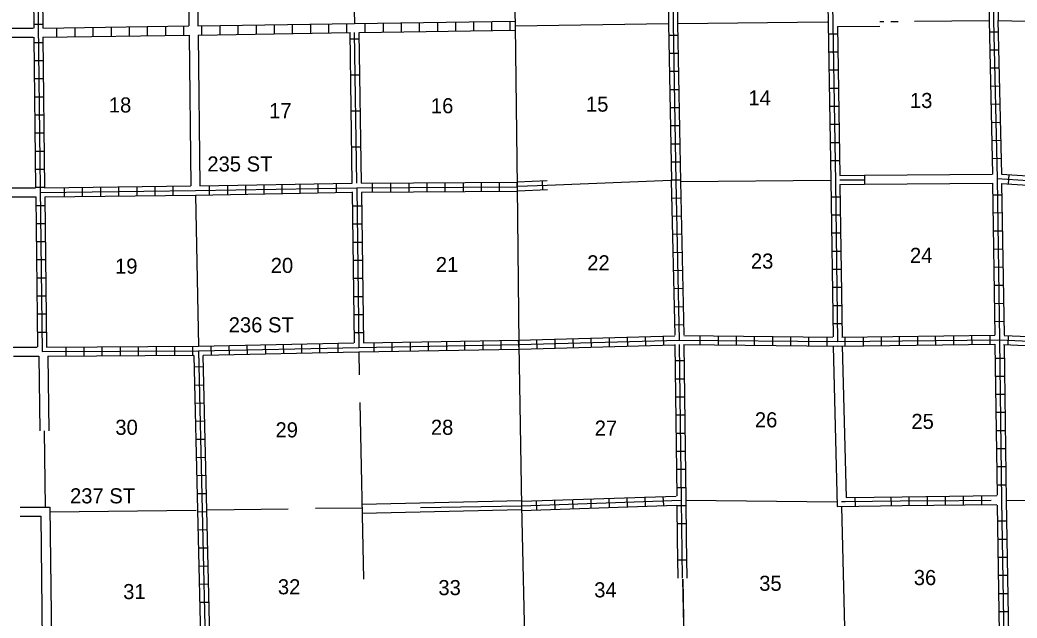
# Model space of a CAD drawing. Extents: x 1826985 to 2172499, y 15894647 to 16271025.
# Drawn here: x 1942176 to 1975178, y 15964673 to 15984493 of the extents above; entities that cross this region are included whole.
import ezdxf

# ---------------------------------------------------------------- set-up
doc = ezdxf.new("R2010")
doc.units = 0
for name, color, linetype in [('L10', 7, 'Continuous'), ('L11', 7, 'Continuous'), ('L13', 7, 'Continuous'), ('L14', 7, 'Continuous'), ('L2', 7, 'Continuous'), ('L30', 7, 'Continuous'), ('L4', 7, 'Continuous'), ('L54', 7, 'Continuous'), ('L8', 7, 'Continuous'), ('L9', 7, 'Continuous')]:
    doc.layers.add(name, color=color, linetype=linetype)

msp = doc.modelspace()

# ---------------------------------------------------------------- linework, layer by layer
at = {"layer": 'L10'}
for p, q in [((1943163, 15968345), (1943226, 15963052)), ((1942867, 15968045), (1942926, 15963052))]:
    msp.add_line(p, q, dxfattribs=at)
at = {"layer": 'L11'}
for p, q in [((1947710, 15989190), (1947768, 15984294)), ((1948010, 15989193), (1948068, 15984294)), ((1969232, 15984275), (1970640, 15984290)), ((1947774, 15983993), (1947832, 15978992)), ((1948074, 15983993), (1948132, 15978992)), ((1970123, 15979348), (1974367, 15979383)), ((1970126, 15979048), (1974367, 15979083)), ((1969090, 15973682), (1969226, 15968365)), ((1969390, 15973690), (1969518, 15968670)), ((1942804, 15973353), (1942833, 15970873)), ((1943104, 15973354), (1943133, 15970876)), ((1953495, 15968443), (1958773, 15968572)), ((1953501, 15968148), (1958778, 15968276))]:
    msp.add_line(p, q, dxfattribs=at)
at = {"layer": 'L13'}
for p, q in [((1953147, 15989241), (1953248, 15984378)), ((1963955, 15984378), (1968908, 15984426)), ((1970638, 15984440), (1970772, 15984441)), ((1970999, 15984441), (1971247, 15984441)), ((1971780, 15984452), (1974251, 15984479)), ((1974543, 15984475), (1976882, 15984415)), ((1958565, 15984301), (1963636, 15984370)), ((1963729, 15979169), (1959628, 15979008)), ((1964034, 15979135), (1969011, 15979185)), ((1947984, 15978691), (1948084, 15973686)), ((1953390, 15973491), (1953406, 15972736)), ((1953422, 15971811), (1953549, 15965961)), ((1974816, 15968570), (1979674, 15968628)), ((1943165, 15968197), (1948010, 15968253)), ((1948374, 15968258), (1951051, 15968295)), ((1951960, 15968311), (1953498, 15968326)), ((1969372, 15968366), (1969490, 15963371))]:
    msp.add_line(p, q, dxfattribs=at)
for points in [[(1964212, 15968577), (1969222, 15968522)], [(1964172, 15963321), (1964126, 15965966)]]:
    msp.add_lwpolyline(points, dxfattribs=at)
at = {"layer": 'L2'}
msp.add_line((1942983, 15970874), (1943013, 15968345), dxfattribs=at)
at = {"layer": 'L4'}
msp.add_lwpolyline([(1958459, 15989035), (1958565, 15984299), (1958638, 15978966), (1958691, 15973733), (1958776, 15968390), (1958892, 15963094), (1958966, 15957819), (1959056, 15952545), (1959156, 15947301)], dxfattribs=at)
at = {"layer": 'L54'}
for p, q in [((1942181, 15968345), (1943163, 15968345)), ((1942181, 15968045), (1942867, 15968045))]:
    msp.add_line(p, q, dxfattribs=at)
for points in [[(1941822, 15984220), (1942614, 15984220)], [(1941822, 15983919), (1942614, 15983919)], [(1941907, 15978924), (1942693, 15978924)], [(1941891, 15978628), (1942699, 15978628)], [(1941949, 15973649), (1942741, 15973649)], [(1941959, 15973353), (1942804, 15973353)]]:
    msp.add_lwpolyline(points, dxfattribs=at)
at = {"layer": 'L8'}
for p, q in [((1942577, 15989151), (1942635, 15984225)), ((1942725, 15989151), (1942910, 15973501)), ((1942873, 15989151), (1942931, 15984235)), ((1952989, 15984378), (1952989, 15984077)), ((1953591, 15984383), (1953591, 15984082)), ((1954193, 15984394), (1954193, 15984093)), ((1954789, 15984399), (1954789, 15984103)), ((1955391, 15984410), (1955391, 15984109)), ((1955993, 15984415), (1955993, 15984119)), ((1956590, 15984426), (1956590, 15984125)), ((1957192, 15984436), (1957192, 15984135)), ((1957788, 15984441), (1957788, 15984140)), ((1958390, 15984452), (1958390, 15984151)), ((1942635, 15984352), (1942931, 15984352)), ((1943390, 15984235), (1943390, 15983934)), ((1943992, 15984241), (1943992, 15983945)), ((1944589, 15984251), (1944589, 15983950)), ((1945191, 15984262), (1945191, 15983961)), ((1945793, 15984267), (1945793, 15983966)), ((1946389, 15984278), (1946389, 15983977)), ((1946991, 15984283), (1946991, 15983982)), ((1947593, 15984283), (1947593, 15983982)), ((1948190, 15984299), (1948190, 15984003)), ((1948792, 15984309), (1948792, 15984008)), ((1949393, 15984320), (1949393, 15984019)), ((1949990, 15984325), (1949990, 15984024)), ((1950592, 15984336), (1950592, 15984035)), ((1951189, 15984341), (1951189, 15984040)), ((1951791, 15984352), (1951791, 15984051)), ((1952392, 15984357), (1952392, 15984061)), ((1974256, 15984103), (1974557, 15984103)), ((1942635, 15983919), (1942693, 15978924)), ((1942641, 15983750), (1942942, 15983750)), ((1942931, 15983924), (1942993, 15978928)), ((1963649, 15983993), (1963950, 15983993)), ((1968934, 15984035), (1969230, 15984035)), ((1963660, 15983391), (1963955, 15983391)), ((1968950, 15983433), (1969251, 15983433)), ((1974272, 15983502), (1974573, 15983502)), ((1942641, 15983153), (1942942, 15983153)), ((1963665, 15982794), (1963966, 15982794)), ((1968955, 15982836), (1969256, 15982836)), ((1974283, 15982900), (1974584, 15982910)), ((1942651, 15982551), (1942952, 15982551)), ((1963681, 15982192), (1963982, 15982192)), ((1968966, 15982234), (1969267, 15982234)), ((1974299, 15982303), (1974599, 15982308)), ((1942656, 15981949), (1942957, 15981949)), ((1963691, 15981590), (1963992, 15981590)), ((1968976, 15981632), (1969272, 15981632)), ((1974309, 15981701), (1974605, 15981712)), ((1942667, 15981353), (1942968, 15981353)), ((1974325, 15981099), (1974626, 15981110)), ((1942672, 15980751), (1942973, 15980751)), ((1963697, 15980993), (1963998, 15980993)), ((1968982, 15981036), (1969283, 15981036)), ((1968992, 15980434), (1969288, 15980434)), ((1974341, 15980502), (1974642, 15980508)), ((1942683, 15980149), (1942984, 15980149)), ((1963707, 15980392), (1964008, 15980392)), ((1963723, 15979795), (1964024, 15979795)), ((1969008, 15979832), (1969309, 15979832)), ((1974351, 15979901), (1974647, 15979911)), ((1942683, 15979552), (1942984, 15979552)), ((1955640, 15979103), (1955640, 15978802)), ((1956241, 15979103), (1956241, 15978802)), ((1956843, 15979109), (1956843, 15978808)), ((1957440, 15979109), (1957440, 15978808)), ((1958042, 15979119), (1958042, 15978818)), ((1958638, 15979119), (1958638, 15978818)), ((1963723, 15979195), (1964024, 15979195)), ((1974900, 15979357), (1974885, 15979061)), ((1942693, 15978950), (1942989, 15978950)), ((1943644, 15978934), (1943644, 15978633)), ((1944240, 15978945), (1944240, 15978644)), ((1944842, 15978950), (1944842, 15978649)), ((1945439, 15978961), (1945439, 15978660)), ((1946041, 15978966), (1946041, 15978665)), ((1946643, 15978977), (1946643, 15978676)), ((1947239, 15978982), (1947239, 15978686)), ((1948443, 15979003), (1948443, 15978702)), ((1949040, 15979008), (1949040, 15978707)), ((1949642, 15979019), (1949642, 15978718)), ((1950244, 15979035), (1950244, 15978734)), ((1950840, 15979040), (1950840, 15978744)), ((1951442, 15979050), (1951442, 15978749)), ((1952039, 15979061), (1952039, 15978760)), ((1952641, 15979077), (1952641, 15978776)), ((1953174, 15978792), (1953242, 15973792)), ((1953322, 15978934), (1953390, 15973644)), ((1953475, 15978776), (1953543, 15973792)), ((1953839, 15979082), (1953839, 15978786)), ((1954441, 15979093), (1954441, 15978792)), ((1955043, 15979093), (1955043, 15978792)), ((1942699, 15978628), (1942757, 15973660)), ((1942996, 15978632), (1943058, 15973649)), ((1963739, 15978591), (1964040, 15978602)), ((1969024, 15978633), (1969325, 15978633)), ((1974372, 15978702), (1974673, 15978702)), ((1942699, 15978348), (1943000, 15978348)), ((1953184, 15978332), (1953480, 15978332)), ((1974383, 15978100), (1974684, 15978111)), ((1963760, 15977994), (1964056, 15978000)), ((1969035, 15978037), (1969330, 15978037)), ((1942709, 15977752), (1943010, 15977752)), ((1953190, 15977736), (1953491, 15977736)), ((1974388, 15977503), (1974689, 15977509)), ((1942714, 15977150), (1943015, 15977150)), ((1953200, 15977134), (1953501, 15977134)), ((1963776, 15977392), (1964071, 15977403)), ((1969040, 15977435), (1969341, 15977435)), ((1963781, 15976791), (1964082, 15976801)), ((1969050, 15976833), (1969351, 15976833)), ((1974399, 15976901), (1974700, 15976907)), ((1942725, 15976553), (1943026, 15976553)), ((1953206, 15976532), (1953506, 15976532)), ((1963797, 15976194), (1964098, 15976199)), ((1969056, 15976236), (1969357, 15976236)), ((1974409, 15976300), (1974705, 15976310)), ((1942730, 15975951), (1943031, 15975951)), ((1953216, 15975935), (1953517, 15975935)), ((1963807, 15975592), (1964108, 15975603)), ((1969066, 15975634), (1969367, 15975634)), ((1974425, 15975703), (1974726, 15975708)), ((1942730, 15975349), (1943031, 15975349)), ((1953216, 15975333), (1953517, 15975333)), ((1963823, 15974990), (1964124, 15975001)), ((1969071, 15975032), (1969372, 15975032)), ((1974431, 15975101), (1974731, 15975112)), ((1942741, 15974752), (1943042, 15974752)), ((1953227, 15974737), (1953522, 15974737)), ((1974441, 15974499), (1974742, 15974510)), ((1942751, 15974151), (1943047, 15974151)), ((1963839, 15974393), (1964140, 15974399)), ((1969082, 15974436), (1969383, 15974436)), ((1953232, 15974135), (1953533, 15974135)), ((1955090, 15973823), (1955090, 15973528)), ((1955692, 15973834), (1955692, 15973533)), ((1956289, 15973844), (1956289, 15973543)), ((1956891, 15973850), (1956891, 15973549)), ((1957493, 15973865), (1957493, 15973570)), ((1958089, 15973876), (1958089, 15973575)), ((1958697, 15973586), (1958681, 15973887)), ((1958691, 15973887), (1958691, 15973586)), ((1959293, 15973601), (1959283, 15973902)), ((1959890, 15973617), (1959885, 15973918)), ((1960492, 15973633), (1960481, 15973934)), ((1961088, 15973649), (1961083, 15973950)), ((1961690, 15973670), (1961685, 15973966)), ((1962292, 15973686), (1962282, 15973982)), ((1962889, 15973702), (1962884, 15974003)), ((1963491, 15973718), (1963480, 15974019)), ((1964689, 15973728), (1964689, 15974024)), ((1965291, 15973728), (1965291, 15974024)), ((1965893, 15973718), (1965893, 15974019)), ((1966490, 15973707), (1966490, 15974008)), ((1967092, 15973702), (1967092, 15974003)), ((1967688, 15973702), (1967688, 15974003)), ((1968290, 15973691), (1968290, 15973992)), ((1968892, 15973686), (1968892, 15973982)), ((1969489, 15973686), (1969489, 15973982)), ((1970090, 15973691), (1970090, 15973992)), ((1970692, 15973702), (1970692, 15974003)), ((1971289, 15973707), (1971289, 15974008)), ((1971891, 15973707), (1971891, 15974008)), ((1972493, 15973718), (1972482, 15974019)), ((1973089, 15973728), (1973084, 15974024)), ((1973691, 15973733), (1973681, 15974034)), ((1974288, 15973744), (1974283, 15974045)), ((1974885, 15973733), (1974890, 15974024)), ((1943691, 15973660), (1943691, 15973359)), ((1944293, 15973660), (1944293, 15973359)), ((1944890, 15973670), (1944890, 15973369)), ((1945492, 15973670), (1945492, 15973369)), ((1946094, 15973670), (1946094, 15973369)), ((1946690, 15973675), (1946690, 15973374)), ((1947292, 15973675), (1947292, 15973374)), ((1947889, 15973686), (1947889, 15973385)), ((1948491, 15973691), (1948501, 15973390)), ((1949093, 15973702), (1949098, 15973401)), ((1949689, 15973718), (1949700, 15973417)), ((1950291, 15973728), (1950302, 15973427)), ((1950893, 15973744), (1950898, 15973443)), ((1951490, 15973749), (1951500, 15973448)), ((1952091, 15973765), (1952091, 15973469)), ((1952693, 15973776), (1952693, 15973475)), ((1953892, 15973802), (1953892, 15973501)), ((1954489, 15973807), (1954489, 15973512)), ((1964156, 15973195), (1963855, 15973195)), ((1974457, 15973290), (1974758, 15973290)), ((1948242, 15972994), (1947952, 15972984)), ((1964166, 15972593), (1963866, 15972593)), ((1974467, 15972693), (1974763, 15972693)), ((1948258, 15972392), (1947957, 15972382)), ((1964172, 15971991), (1963876, 15971991)), ((1974473, 15972091), (1974774, 15972091)), ((1948274, 15971790), (1947973, 15971785)), ((1948285, 15971194), (1947984, 15971183)), ((1964182, 15971394), (1963881, 15971394)), ((1974483, 15971495), (1974784, 15971495)), ((1974489, 15970893), (1974790, 15970893)), ((1948301, 15970592), (1948000, 15970587)), ((1964193, 15970792), (1963892, 15970792)), ((1964193, 15970191), (1963892, 15970191)), ((1974489, 15970291), (1974790, 15970291)), ((1948316, 15969990), (1948015, 15969985)), ((1964198, 15969594), (1963897, 15969594)), ((1974499, 15969694), (1974800, 15969694)), ((1948327, 15969393), (1948026, 15969383)), ((1964209, 15968992), (1963908, 15968992)), ((1974504, 15969092), (1974805, 15969092)), ((1948343, 15968791), (1948042, 15968786)), ((1959267, 15968559), (1959272, 15968258)), ((1959863, 15968585), (1959874, 15968284)), ((1960465, 15968601), (1960476, 15968300)), ((1961067, 15968628), (1961073, 15968327)), ((1961664, 15968643), (1961674, 15968342)), ((1962266, 15968670), (1962276, 15968369)), ((1962857, 15968686), (1962873, 15968385)), ((1963459, 15968702), (1963475, 15968411)), ((1971372, 15968695), (1974504, 15968733)), ((1971611, 15968404), (1971611, 15968705)), ((1972208, 15968415), (1972208, 15968716)), ((1972208, 15968559), (1974325, 15968585)), ((1972810, 15968416), (1972810, 15968717)), ((1973406, 15968427), (1973406, 15968728)), ((1974008, 15968432), (1974008, 15968733)), ((1964214, 15968390), (1963913, 15968390)), ((1971378, 15968398), (1974504, 15968432)), ((1948359, 15968195), (1948058, 15968184)), ((1974526, 15967894), (1974821, 15967894)), ((1948364, 15967593), (1948068, 15967582)), ((1964225, 15967793), (1963924, 15967793)), ((1974531, 15967292), (1974832, 15967292)), ((1948385, 15966991), (1948084, 15966986)), ((1974547, 15966690), (1974848, 15966690)), ((1948401, 15966394), (1948100, 15966384)), ((1974557, 15966093), (1974858, 15966093)), ((1948406, 15965792), (1948105, 15965782)), ((1974568, 15965491), (1974863, 15965491)), ((1948422, 15965190), (1948126, 15965185)), ((1974573, 15964895), (1974874, 15964895))]:
    msp.add_line(p, q, dxfattribs=at)
for points in [[(1963580, 15989394), (1963633, 15986242), (1963639, 15984370)], [(1963734, 15989394), (1963781, 15986242), (1963792, 15984378), (1963881, 15979135), (1963998, 15973887)], [(1963881, 15989394), (1963934, 15986242), (1963939, 15984378), (1964034, 15979135)], [(1968876, 15989436), (1968897, 15986326), (1969016, 15979186)], [(1969024, 15989436), (1969050, 15986326), (1969167, 15979119), (1969240, 15973834)], [(1974182, 15989500), (1974251, 15984478), (1974367, 15979383)], [(1974330, 15989500), (1974399, 15984478), (1974515, 15979235), (1974599, 15973892)], [(1974483, 15989500), (1974549, 15984475)], [(1948068, 15984294), (1953248, 15984378), (1958561, 15984452)], [(1974543, 15984475), (1974663, 15979377)], [(1942931, 15984225), (1947768, 15984294)], [(1948074, 15983993), (1953101, 15984077)], [(1953401, 15984077), (1958567, 15984151)], [(1963636, 15984370), (1963736, 15979170)], [(1969232, 15984275), (1969315, 15979341)], [(1942931, 15983924), (1947774, 15983993)], [(1953475, 15979082), (1958638, 15979119)], [(1963729, 15979169), (1963850, 15974045)], [(1964034, 15979135), (1964151, 15974061)], [(1969011, 15979185), (1969093, 15973992)], [(1974515, 15979235), (1976917, 15979082), (1977482, 15979109), (1977868, 15979093), (1978422, 15978903), (1979050, 15979140), (1979605, 15979177)], [(1974663, 15979377), (1976917, 15979235), (1977482, 15979262), (1977889, 15979241), (1978422, 15979061), (1979013, 15979293), (1979446, 15979320)], [(1942857, 15978776), (1947984, 15978845), (1953322, 15978934), (1958638, 15978966)], [(1942993, 15978928), (1947832, 15978992)], [(1942996, 15978632), (1947984, 15978691), (1953184, 15978786)], [(1948132, 15978992), (1953175, 15979082)], [(1953480, 15978786), (1958638, 15978818)], [(1969314, 15979041), (1969388, 15973992)], [(1974367, 15979083), (1974446, 15974045)], [(1974663, 15979078), (1976917, 15978934), (1977482, 15978961), (1977841, 15978945), (1978422, 15978744), (1979082, 15978992), (1979446, 15979019)], [(1974663, 15979078), (1974747, 15974045)], [(1953549, 15973792), (1958691, 15973887)], [(1958681, 15973887), (1963850, 15974024)], [(1958691, 15973733), (1963998, 15973887), (1969240, 15973834), (1974599, 15973892), (1977113, 15973786), (1979700, 15973865)], [(1964151, 15974034), (1969082, 15973982)], [(1969383, 15973982), (1974441, 15974045)], [(1974599, 15973892), (1974663, 15968570), (1974747, 15963316), (1974816, 15958036), (1974916, 15952719), (1974964, 15948484), (1975006, 15947449), (1975048, 15942169)], [(1974747, 15974034), (1977113, 15973934), (1979541, 15974008)], [(1942910, 15973501), (1948084, 15973533), (1953390, 15973644), (1958691, 15973733)], [(1943058, 15973649), (1948084, 15973686), (1953232, 15973792)], [(1948084, 15973533), (1948327, 15962967), (1948385, 15957677), (1948475, 15952386), (1948543, 15947085), (1948607, 15941794)], [(1948242, 15973385), (1953390, 15973491), (1958691, 15973586)], [(1958697, 15973586), (1963839, 15973728)], [(1963850, 15973733), (1963913, 15968728)], [(1963998, 15973733), (1964066, 15968575), (1964098, 15965993)], [(1964151, 15973733), (1969240, 15973686), (1974446, 15973744)], [(1964151, 15973733), (1964216, 15968577)], [(1974446, 15973749), (1974515, 15968749)], [(1974731, 15973733), (1977113, 15973633), (1979548, 15973707)], [(1974747, 15973733), (1974816, 15968570), (1974900, 15963469)], [(1943104, 15973354), (1947931, 15973385)], [(1947931, 15973374), (1948174, 15963126)], [(1948232, 15973374), (1948471, 15963117)], [(1955434, 15968342), (1958776, 15968390), (1964066, 15968575)], [(1958773, 15968543), (1963897, 15968717)], [(1964212, 15968577), (1964231, 15967306)], [(1958779, 15968242), (1963897, 15968416)], [(1963913, 15968416), (1963930, 15967303)], [(1974515, 15968416), (1974599, 15963474)]]:
    msp.add_lwpolyline(points, dxfattribs=at)
at = {"layer": 'L9'}
for p, q in [((1953175, 15979082), (1953101, 15984077)), ((1953325, 15979081), (1953251, 15984080)), ((1953475, 15979082), (1953401, 15984077)), ((1958565, 15984301), (1963636, 15984370)), ((1953403, 15983856), (1953105, 15983851)), ((1953421, 15982663), (1953123, 15982658)), ((1953439, 15981469), (1953140, 15981465)), ((1953456, 15980276), (1953158, 15980272)), ((1958649, 15978818), (1958633, 15979119)), ((1959622, 15979158), (1958638, 15979119)), ((1959487, 15978861), (1959476, 15979159)), ((1969312, 15979191), (1970125, 15979198)), ((1969315, 15979341), (1970123, 15979348)), ((1970123, 15979347), (1970126, 15979048)), ((1959628, 15979008), (1958644, 15978969)), ((1959634, 15978858), (1958650, 15978819)), ((1969314, 15979041), (1970126, 15979048)), ((1969826, 15968375), (1969822, 15968674)), ((1971019, 15968391), (1971015, 15968690)), ((1964240, 15966595), (1963939, 15966595)), ((1964172, 15963168), (1964114, 15965961))]:
    msp.add_line(p, q, dxfattribs=at)
for points in [[(1972210, 15968557), (1969489, 15968520), (1969365, 15968521)], [(1969518, 15968670), (1971372, 15968695)], [(1969226, 15968365), (1971378, 15968398)], [(1963930, 15967303), (1963950, 15965993)], [(1964231, 15967306), (1964251, 15965993)]]:
    msp.add_lwpolyline(points, dxfattribs=at)

# ---------------------------------------------------------------- texts
at = {"layer": 'L14'}
for s, p in [('14', (1966284, 15981659)), ('13', (1971632, 15981574)), ('18', (1945117, 15981426)), ('17', (1950423, 15981236)), ('16', (1955777, 15981400)), ('15', (1960909, 15981453)), ('24', (1971632, 15976442)), ('19', (1945323, 15976083)), ('20', (1950476, 15976109)), ('21', (1955940, 15976136)), ('22', (1960951, 15976194)), ('23', (1966368, 15976252)), ('30', (1945333, 15970745)), ('28', (1955777, 15970745)), ('27', (1961199, 15970719)), ('26', (1966500, 15970993)), ('25', (1971680, 15970940)), ('29', (1950634, 15970660)), ('36', (1971759, 15965766)), ('32', (1950713, 15965460)), ('33', (1956025, 15965433)), ('35', (1966643, 15965576)), ('31', (1945592, 15965301)), ('34', (1961183, 15965359))]:
    msp.add_text(s, height=500, rotation=360, dxfattribs=at).set_placement(p)
at = {"layer": 'L30'}
for s, p in [('235 ST', (1948378, 15979471)), ('236 ST', (1949085, 15974140)), ('237 ST', (1943833, 15968474))]:
    msp.add_text(s, height=500, rotation=360, dxfattribs=at).set_placement(p)

doc.saveas('drawing.dxf')
